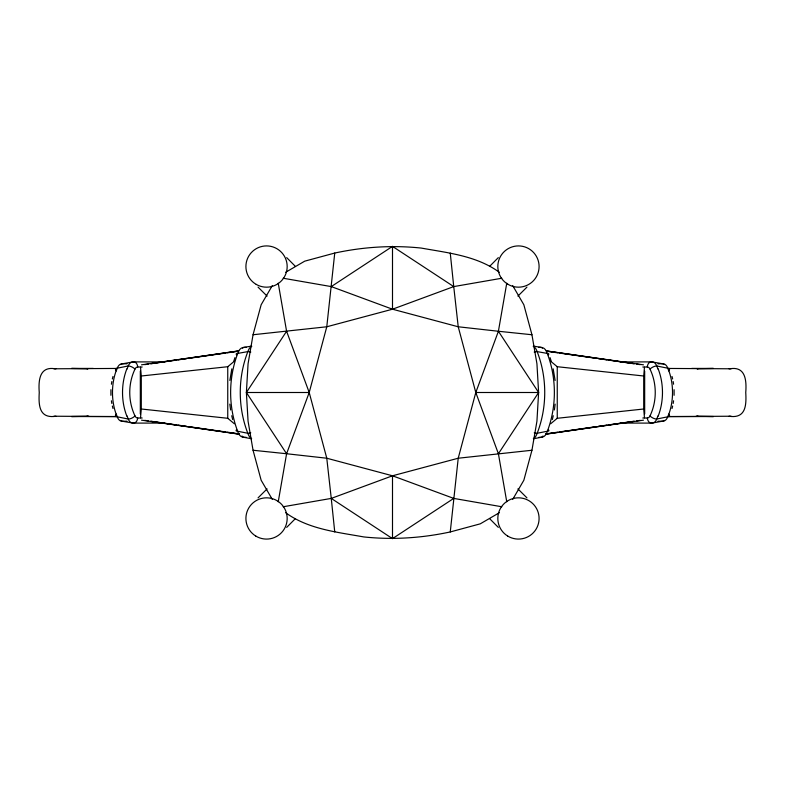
<?xml version="1.0" encoding="UTF-8"?>
<svg xmlns="http://www.w3.org/2000/svg" width="785" height="785" viewBox="0 0 785 785"><rect width="100%" height="100%" fill="white"/><g stroke="black" fill="none" stroke-linecap="round" stroke-linejoin="round"><path stroke-width="1.18" d="M110.911 389.703L110.911 395.297M674.089 395.297L674.089 389.703M272.267 499.329L261.16 480.263L253.055 450.256L248.07 421.231L246.382 392.5L248.07 363.769L253.055 334.744L261.16 304.737L272.267 285.671M512.733 285.671L523.84 304.737L531.945 334.744L536.93 363.769L538.618 392.5L536.93 421.231L531.945 450.256L523.84 480.263L512.733 499.329M140.525 417.806L141.29 409.005L141.29 375.995L140.525 367.194M644.475 417.806L643.71 409.005L643.71 375.995L644.475 367.194M278.243 501.792L286.594 453.74L309.212 392.5L326.776 326.776L334.744 253.055C363.141 246.922 392.314 245.008 421.231 248.07C448.039 252.898 476.662 255.792 499.329 272.267M285.671 512.733C308.338 529.208 336.961 532.102 363.769 536.93C392.686 539.992 421.859 538.078 450.256 531.945L458.224 458.224L475.788 392.5L498.406 331.26L506.757 283.208M554.367 409.986L555.162 404.138M229.877 380.45L231.82 368.852M111.411 384.208L111.833 381.549M673.167 403.451L673.589 400.792M552.355 419.543L553.258 415.736M112.353 378.978L112.971 376.486M672.029 408.504L672.647 406.022M233.773 361.316L234.921 357.646M116.219 370.981L117.279 368.194A9.145 5.887 84.6 0 1 122.244 363.847L133.126 361.895L164.771 361.934M668.781 414.019L667.721 416.806A9.145 5.887 84.6 0 1 662.756 421.152L651.874 423.105L620.229 423.066M126.964 369.127L128.298 365.957A5.24 2.227 26 0 1 134.941 369.078M658.036 415.873L656.702 419.043L667.721 416.806A5.22 2.119 24.4 0 0 669.212 414.735M642.817 418.003L647.301 418.003A4.7 3.209 -90 0 0 650 415.922C656.986 401.312 657.006 383.688 649.99 369.078A4.7 3.209 90 0 0 647.301 367.017L642.817 366.997M501.792 506.757L453.74 498.406L392.5 475.788L326.776 458.224L286.594 453.74L246.382 392.5L286.594 331.26L278.243 283.208M506.757 501.792L498.406 453.74L538.618 392.5L498.406 331.26L458.224 326.776L392.5 309.212L331.26 286.594L283.208 278.243M489.83 266.154L498.318 257.617M286.682 527.383L295.17 518.846M258.049 497.876L267.086 488.898M526.951 287.124L517.914 296.102M141.29 375.995L227.748 366.713L234.322 361.247M550.678 423.753L557.252 418.287L643.71 409.005M331.26 286.594L392.5 246.382L453.74 286.594L501.792 278.243M283.208 506.757L331.26 498.406L392.5 538.618L453.74 498.406M285.671 272.267L304.737 261.16L334.744 253.055M499.329 512.733L480.263 523.84L450.256 531.945M253.055 334.744L326.776 326.776L392.5 309.212L453.74 286.594L450.256 253.055M334.744 531.945L331.26 498.406L392.5 475.788L458.224 458.224L531.945 450.256M128.289 365.947L117.279 368.194A5.22 2.139 24.8 0 0 115.797 370.265M533.466 438.736L541.101 437.323A5.152 3.582 -88.3 0 0 543.004 435.979M251.642 346.106L244.056 347.353A5.152 3.591 -88.7 0 0 242.516 348.216M151.328 363.602L238.503 350.964M546.497 434.036L633.672 421.398M141.526 364.829L238.787 350.905M144.695 364.652L148.296 364.132M150.7 363.789L175.918 360.187M178.323 359.844L186.722 358.637M189.126 358.294L225.148 353.132M227.552 352.789L237.158 351.415M545.438 433.928L557.448 432.211M559.852 431.868L595.874 426.706M598.278 426.363L606.677 425.156M609.082 424.813L634.3 421.211M636.704 420.868L640.305 420.348M546.213 434.095L643.474 420.171M116.435 368.45L55.097 368.783C39.064 365.996 38.406 381.216 39.25 392.51C38.544 405.06 38.965 418.866 55.961 416.236M729.039 416.236C746.035 418.866 746.457 405.06 745.75 392.51C746.594 381.216 745.946 365.996 729.903 368.783L668.565 368.45M88.813 416.217L71.533 416.56L116.151 416.55M538.677 347.363L540.943 347.353A5.152 3.591 88.7 0 1 542.484 348.216M620.229 361.934L651.874 361.895L662.756 363.779A5.161 3.758 -82.6 0 1 664.336 364.603M164.771 423.066L133.126 423.105L122.244 421.221A5.161 3.758 -82.6 0 1 120.664 420.397M246.176 437.314L243.899 437.323A5.152 3.582 88.3 0 1 241.996 435.979M86.968 368.773L88.028 368.764L71.563 368.43L93.278 368.42M729.01 368.783L731.09 368.783M53.88 416.227L116.406 416.58M86.939 416.217L87.999 416.217M127.023 363.789L122.244 363.779A5.161 3.758 82.6 0 0 120.664 364.603M657.977 363.789L662.756 363.779A9.145 5.887 -84.6 0 1 667.75 368.165A5.22 2.139 -24.8 0 1 669.203 370.265M142.183 418.003L137.699 418.003A4.7 3.209 90 0 1 135 415.922C128.014 401.312 127.994 383.688 135.01 369.078A4.7 3.209 -90 0 1 137.699 367.017L142.183 366.997M691.722 368.42L713.437 368.43L696.972 368.764L698.032 368.773M246.382 392.5L309.212 392.5L326.776 458.224L331.26 498.406M453.74 286.594L458.224 326.776L475.788 392.5L538.618 392.5M668.849 416.55L713.467 416.56L696.187 416.217M668.594 416.58L731.12 416.227M127.023 421.211L122.244 421.221A9.145 5.887 -84.6 0 1 117.25 416.835A5.22 2.119 -24.4 0 1 115.787 414.735M657.977 421.211L662.756 421.221A5.161 3.758 82.6 0 0 664.336 420.397M53.91 368.783L55.99 368.783M246.333 347.363L244.056 347.353A10.274 7.143 85.2 0 0 237.757 353.417A5.152 1.482 18 0 0 236.668 354.899M697.001 416.217L698.061 416.217M538.824 437.314L541.101 437.323A10.284 7.114 84.6 0 0 547.361 431.23A5.152 1.472 17.9 0 0 548.332 429.66M498.406 331.26L531.945 334.744M253.055 450.256L286.594 453.74M550.678 361.247L557.252 366.713L643.71 375.995M141.29 409.005L227.748 418.287L234.322 423.753M546.213 350.905L643.474 364.829M547.842 351.415L557.448 352.789M559.852 353.132L595.874 358.294M598.278 358.637L606.677 359.844M609.082 360.187L634.3 363.789M636.704 364.132L640.305 364.652M144.695 420.348L148.296 420.868M150.7 421.211L175.918 424.813M178.323 425.156L186.722 426.363M189.126 426.706L225.148 431.868M227.552 432.211L239.562 433.928M141.526 420.171L238.787 434.095M546.497 350.964L633.672 363.602M151.328 421.398L238.503 434.036M533.358 346.106L540.943 347.353A10.274 7.143 -85.2 0 1 547.243 353.417A5.152 1.482 -18 0 1 548.332 354.899M251.534 438.736L243.899 437.323A10.284 7.114 -84.6 0 1 237.639 431.23A5.152 1.472 -17.9 0 1 236.668 429.66M650.058 369.078A5.24 2.227 -26 0 1 656.702 365.957L667.721 368.194L668.781 370.981M526.951 497.876L517.914 488.898M258.049 287.124L267.086 296.102M295.17 266.154L286.682 257.617M489.83 518.846L498.318 527.383M656.702 365.957L658.036 369.127M126.964 415.873L128.298 419.043L117.279 416.806L116.219 414.019M475.788 392.5L498.406 453.74M286.594 331.26L309.212 392.5M550.079 357.646L551.227 361.316M672.029 376.486L672.647 378.978M112.353 406.022L112.971 408.504M231.742 415.736L232.645 419.543M553.18 368.852L555.123 380.45M673.167 381.549L673.589 384.208M111.411 400.792L111.833 403.451M229.838 404.138L230.633 409.986M644.671 371.109L644.671 413.891M557.252 366.713L557.252 418.287M392.5 246.382L392.5 309.212M392.5 475.788L392.5 538.618M227.748 366.713L227.748 418.287M140.329 371.109L140.329 413.891M534.232 432.839A5.063 1.531 18.9 0 0 537.097 433.281L547.371 431.24C556.742 406.385 556.693 378.223 547.253 353.407L537.068 351.601A5.063 1.531 -19 0 0 534.192 352.053M533.378 438.579A10.342 7.153 84.6 0 0 536.675 434.566C547.42 407.788 547.42 377.085 536.636 350.316A10.342 7.183 -85.2 0 0 533.3 346.322M651.874 423.115A5.161 3.758 82.3 0 1 647.321 418.003M651.874 423.046A9.184 5.897 84.6 0 0 656.741 419.082A5.24 2.296 26.1 0 1 650.009 415.922M658.203 368.989A47.286 32.244 -90 0 1 658.203 416.011M651.874 361.954A9.184 5.897 -84.6 0 1 656.741 365.918M647.262 366.997A5.161 3.817 -83.5 0 1 651.874 361.885M668.889 370.893A46.413 31.645 90 0 1 668.879 414.097M250.768 432.839A5.063 1.531 -18.9 0 1 247.903 433.281L237.629 431.24C228.258 406.385 228.307 378.223 237.747 353.407L247.932 351.601A5.063 1.531 19 0 1 250.807 352.053M251.622 438.579A10.342 7.153 -84.6 0 1 248.325 434.566C237.58 407.788 237.58 377.085 248.364 350.316A10.342 7.183 85.2 0 1 251.7 346.322M137.679 418.003A5.161 3.758 -82.3 0 1 133.126 423.115M133.126 423.046A9.184 5.897 -84.6 0 1 128.259 419.082A5.24 2.296 -26.1 0 0 134.991 415.922M126.797 416.011A47.286 32.244 90 0 1 126.797 368.989M128.259 365.918A9.184 5.897 84.6 0 1 133.126 361.954M133.126 361.885A5.161 3.817 83.5 0 1 137.738 366.997M116.121 414.097A46.413 31.645 -90 0 1 116.111 370.893M508.14 284.405A20.626 20.626 0 0 0 539.089 266.537A20.626 20.626 0 0 0 508.14 248.678A20.626 20.626 0 0 0 508.14 284.405M256.224 284.405A20.626 20.626 0 0 0 287.173 266.537A20.626 20.626 0 0 0 256.224 248.678A20.626 20.626 0 0 0 256.224 284.405M255.792 536.067A20.626 20.626 0 0 0 287.163 518.963A20.626 20.626 0 0 0 256.666 500.349A20.626 20.626 0 0 0 255.792 536.067M507.709 536.067A20.626 20.626 0 0 0 539.079 518.963A20.626 20.626 0 0 0 508.582 500.349A20.626 20.626 0 0 0 507.709 536.067"/></g></svg>
